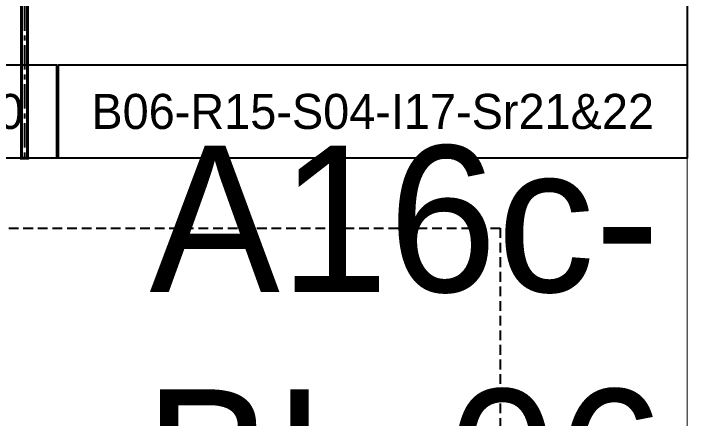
# Model space of a CAD drawing. Header units: metres. Extents: x 530797 to 531186, y 2675944 to 2676144.
# Drawn here: x 531151.14 to 531185.76, y 2676020.92 to 2676041.71 of the extents above; entities that cross this region are included whole.
import ezdxf
from ezdxf.enums import TextEntityAlignment as Align

# ---------------------------------------------------------------- set-up
doc = ezdxf.new("R2010")
doc.units = ezdxf.units.M
doc.linetypes.add('CENTER', pattern=[2, 1.25, -0.25, 0.25, -0.25])
doc.linetypes.add('DASHED', pattern=[0.75, 0.5, -0.25])
doc.layers.add('Boundary-12.5 MW Block', color=6, linetype='Continuous', lineweight=9)
for name, color, linetype in [('DC Trench BL-06', 40, 'Continuous'), ('E-Inverter Grouping', 2, 'Continuous'), ('IDT', 7, 'Continuous'), ('MMS Block Numbering', 7, 'Continuous'), ('MMS Table Block-06', 8, 'Continuous'), ('Plan Line - DC BL-06', 40, 'Continuous')]:
    doc.layers.add(name, color=color, linetype=linetype)
doc.styles.add('Adani Regular', font='Adani Regular.ttf')
doc.styles.get("Standard").update_dxf_attribs({"font": 'Adani Regular.ttf'})

# ---------------------------------------------------------------- blocks, each defined once
blk = doc.blocks.new('MMS Table (32.292 x 4.788)')
at = {"color": 0}
blk.add_lwpolyline([(0, -0.002), (0, 4.786), (32.292, 4.786), (32.292, -0.002)], close=True, dxfattribs=at)
at = {"color": 7}
blk.add_attdef('ID1', text='', height=1.8, dxfattribs=at).set_placement((16.146, 2.392), align=Align.MIDDLE_CENTER)
blk = doc.blocks.new('IDT')
at = {"layer": 'IDT', "color": 243, "linetype": 'DASHED'}
blk.add_lwpolyline([(45.5, 32.586), (45.5, -4.032), (0, -4.032), (0, 32.586)], close=True, dxfattribs=at)

msp = doc.modelspace()

# ---------------------------------------------------------------- linework, layer by layer
at = {"layer": 'Boundary-12.5 MW Block', "const_width": 0.05}
msp.add_lwpolyline([(530797.135, 2676016.577), (531056.271, 2676016.577), (531056.271, 2676136.577), (531088.663, 2676136.577), (531088.663, 2676144.077), (531185.739, 2676144.077), (531185.739, 2675944.289), (530797.135, 2675944.289)], close=True, dxfattribs=at)
at = {"layer": 'DC Trench BL-06', "color": 40, "const_width": 0.15}
msp.add_lwpolyline([(531151.858, 2676144.077), (531151.558, 2676144.077), (531151.558, 2676034.289), (531151.858, 2676034.289)], close=True, dxfattribs=at)
at = {"layer": 'E-Inverter Grouping'}
msp.add_lwpolyline([(531153.347, 2676069.077), (531185.739, 2676069.077), (531185.739, 2676034.289), (531121.055, 2676034.289), (531121.055, 2676076.577), (531153.347, 2676076.577)], close=True, dxfattribs=at)
at = {"layer": 'Plan Line - DC BL-06', "color": 6, "linetype": 'CENTER'}
msp.add_lwpolyline([(531151.709, 2676144.077), (531151.709, 2676034.289)], dxfattribs=at)

# ---------------------------------------------------------------- block references
at = {"layer": 'IDT', "color": 8, "rotation": 180}
msp.add_blockref('IDT', (531176.147, 2676026.663), dxfattribs=at)
at = {"layer": 'MMS Table Block-06'}
for p, values in [((531121.055, 2676034.291), {'ID1': 'B06-R15-S03-I17-Sr19&20'}), ((531153.447, 2676034.291), {'ID1': 'B06-R15-S04-I17-Sr21&22'})]:
    msp.add_blockref('MMS Table (32.292 x 4.788)', p, dxfattribs=at).add_auto_attribs(values)

# ---------------------------------------------------------------- texts
at = {"layer": 'MMS Block Numbering', "insert": (531171.231, 2676024.867), "char_height": 7.5, "attachment_point": 5, "style": 'Adani Regular'}
msp.add_mtext_dynamic_manual_height_columns('A16c-\\PBL-06', width=41.53538, gutter_width=1, heights=[0], dxfattribs=at)

doc.saveas('drawing.dxf')
